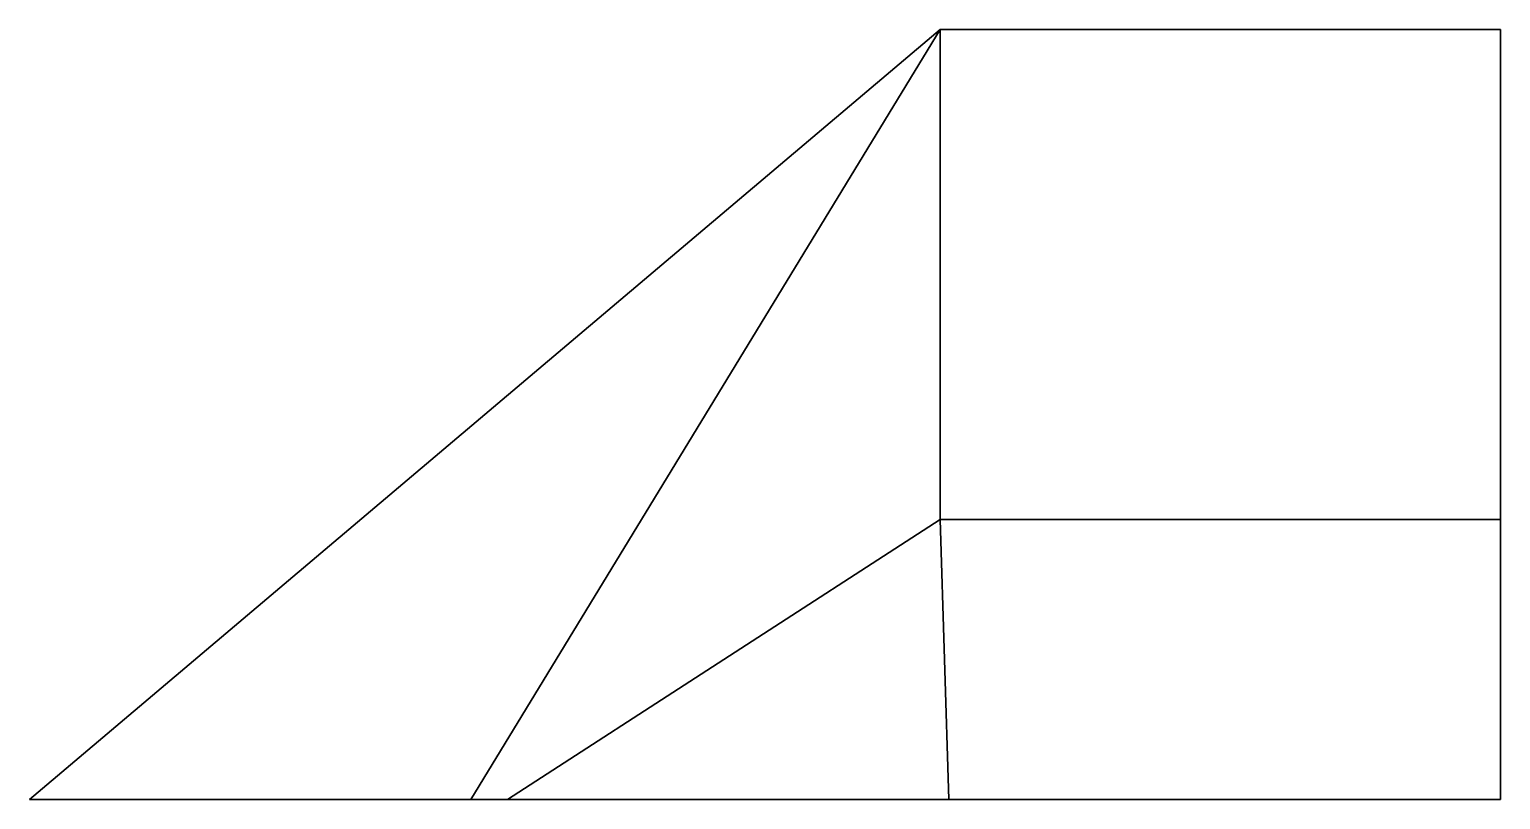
# Model space of a CAD drawing. Extents: x -0.21 to 0, y 3.03 to 3.14.
import ezdxf

# ---------------------------------------------------------------- set-up
doc = ezdxf.new("R2010")
doc.units = 0
doc.layers.add('NOSE1', color=2, linetype='CONTINUOUS')

msp = doc.modelspace()

# ---------------------------------------------------------------- linework, layer by layer
at = {"layer": 'NOSE1'}
for points in [[(-0.08, 3.14, 1.21), (-0.21, 3.03, 1.2605), (-0.147, 3.03, 1.38125), (-0.08, 3.14, 1.33)], [(-0.08, 3.07, 0.98), (-0.14175, 3.03, 0.87725), (-0.21, 3.03, 1.2605), (-0.08, 3.14, 1.21)], [(-0.08, 3.14, 1.33), (-0.147, 3.03, 1.38125), (0, 3.03, 1.43), (0, 3.14, 1.33)], [(0, 3.14, 1.33), (0, 3.14, 1.21), (-0.08, 3.14, 1.21), (-0.08, 3.14, 1.33)], [(0, 3.14, 1.21), (0, 3.07, 0.98), (-0.08, 3.07, 0.98), (-0.08, 3.14, 1.21)], [(-0.08, 3.07, 0.85), (-0.07875, 3.03, 0.8405), (-0.14175, 3.03, 0.87725), (-0.08, 3.07, 0.98)], [(0, 3.07, 0.85), (0, 3.03, 0.83), (-0.07875, 3.03, 0.8405), (-0.08, 3.07, 0.85)], [(0, 3.07, 0.98), (0, 3.07, 0.85), (-0.08, 3.07, 0.85), (-0.08, 3.07, 0.98)]]:
    msp.add_3dface(points, dxfattribs=at)

doc.saveas('drawing.dxf')
